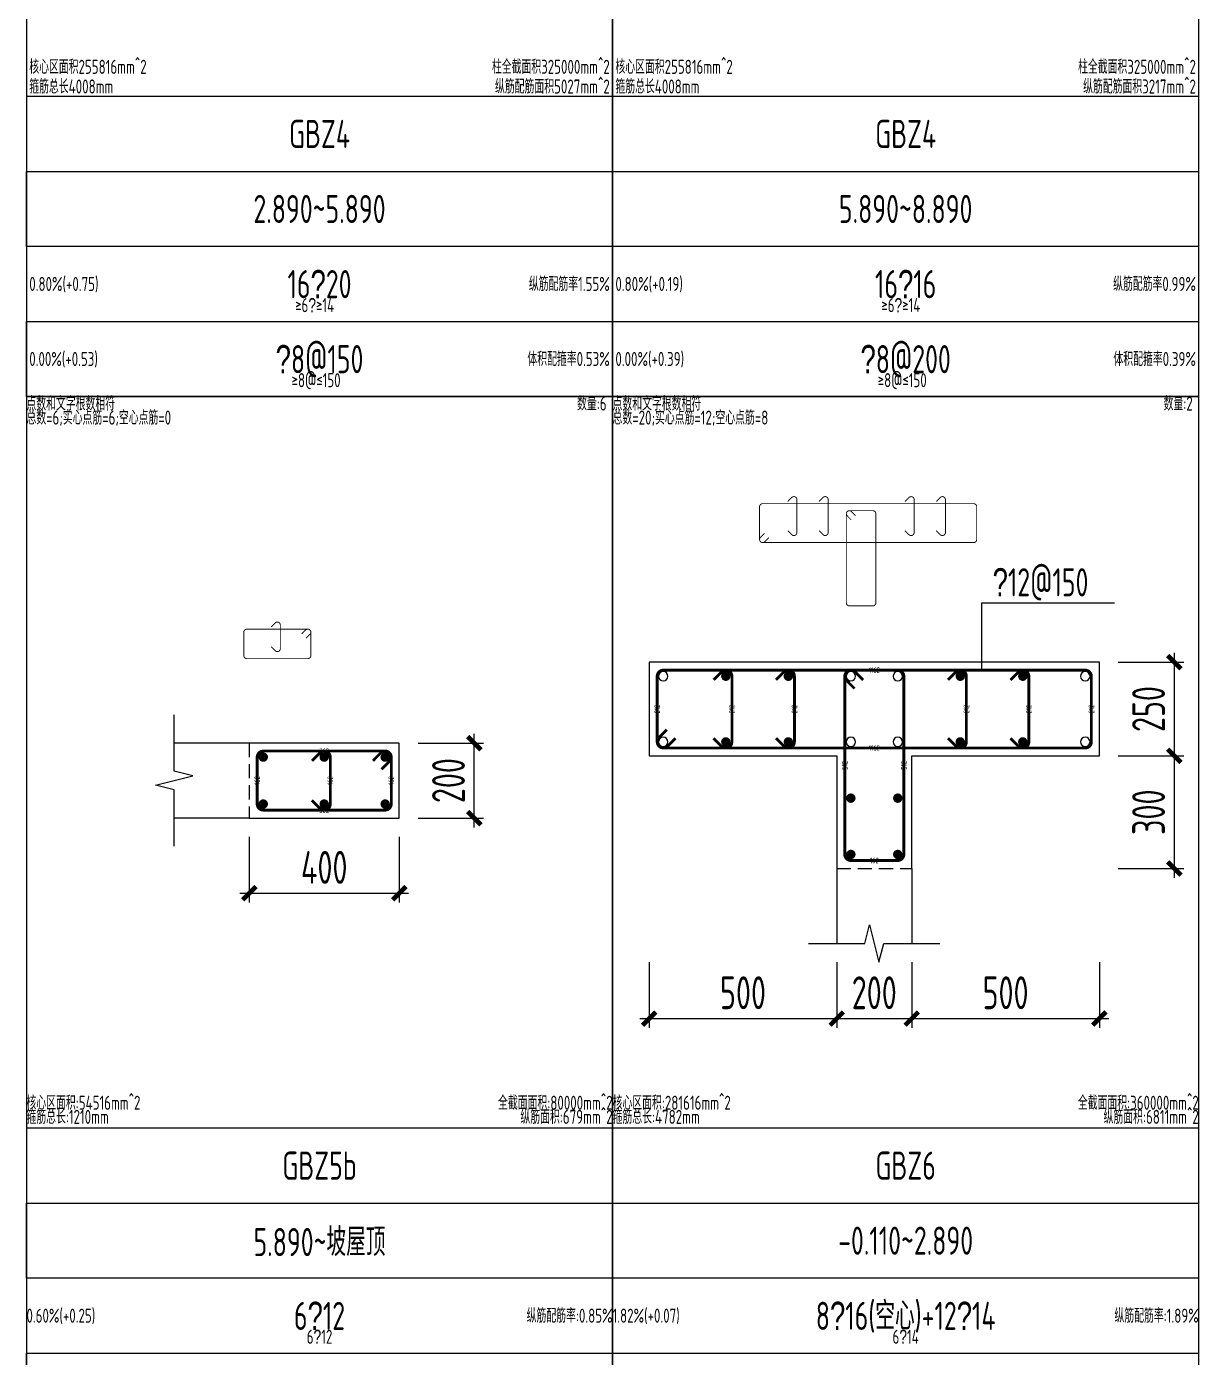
# Model space of a CAD drawing. Extents: x 154268 to 5133249, y -1832900 to 601179.
# Drawn here: x 565929 to 578424, y 555947 to 570135 of the extents above; entities that cross this region are included whole.
import ezdxf
from ezdxf.enums import TextEntityAlignment as Align

# ---------------------------------------------------------------- set-up
doc = ezdxf.new("R2010")
doc.units = 0
doc.header["$LTSCALE"] = 1000
doc.linetypes.add('DASHED', pattern=[0.75, 0.5, -0.25])
for name, color, linetype in [('TAB', 7, 'Continuous'), ('TAB_TEXT', 7, 'Continuous'), ('THIN', 7, 'Continuous'), ('WALL_DE', 7, 'Continuous'), ('WCOL_DE', 7, 'Continuous'), ('WCOL_DE_DIM', 3, 'Continuous'), ('WCOL_DE_REIND', 1, 'Continuous'), ('WCOL_DE_REINL', 1, 'Continuous'), ('墙单独标注', 1, 'Continuous')]:
    doc.layers.add(name, color=color, linetype=linetype)
for name, color, linetype, plot in [('墙柱归并数量', 8, 'Continuous', False), ('墙柱箍筋长度', 3, 'Continuous', False), ('墙柱配筋校核数据', 34, 'Continuous', False)]:
    doc.layers.add(name, color=color, linetype=linetype, plot=plot)
doc.styles.add('TSSD_Dimension', font='tssdeng.shx', dxfattribs={"width": 0.7, "bigfont": 'Hztxt.shx'})
doc.styles.add('TSSD_Label', font='tssdeng.shx', dxfattribs={"width": 0.7, "bigfont": 'hztxt.shx'})
doc.styles.add('tssd_rein', font='tssdeng.shx', dxfattribs={"width": 0.7, "bigfont": 'hztxt.shx'})
doc.dimstyles.new('TSSD_25_100_WCOLU_DIM', dxfattribs={"dimtxt": 350, "dimasz": 100, "dimexe": 100, "dimexo": 200, "dimgap": 100, "dimtad": 1, "dimdec": 0, "dimlfac": 0.25, "dimzin": 0, "dimdsep": 46, "dimtxsty": 'TSSD_Dimension', "dimblk": 'ARCHTICK', "dimcen": 0, "dimdle": 100, "dimclrt": 7, "dimadec": 0, "dimazin": 0, "dimtfac": 1, "dimtdec": 0, "dimtix": 1, "dimtmove": 2, "dimatfit": 3, "dimfxl": 1, "dimtolj": 1, "dimtzin": 0, "dimarcsym": 0})

# ---------------------------------------------------------------- blocks, each defined once
blk = doc.blocks.new('_ArchTick')
at = {"color": 0, "linetype": 'ByBlock', "const_width": 0.5}
blk.add_lwpolyline([(-0.71, -0.71), (0.71, 0.71)], dxfattribs=at)
blk = doc.blocks.new('*D3390')
at = {"layer": 'Defpoints', "color": 0, "transparency": 16777216}
for p in [(569903, 562496), (570703, 562496), (569903, 561696)]:
    blk.add_point(p, dxfattribs=at)
at = {"layer": 'WCOL_DE_DIM', "color": 0, "lineweight": -2, "transparency": 16777216}
for p, q in [((570703, 561596), (570703, 562596)), ((570103, 562496), (570803, 562496)), ((570103, 561696), (570803, 561696))]:
    blk.add_line(p, q, dxfattribs=at)
at = {"layer": 'WCOL_DE_DIM', "color": 0, "lineweight": -2, "transparency": 16777216, "xscale": 100, "yscale": 100, "zscale": 100}
for p, rotation in [((570703, 562496), 90), ((570703, 561696), 270)]:
    blk.add_blockref('_ArchTick', p, dxfattribs=dict(at, rotation=rotation))
at = {"layer": 'WCOL_DE_DIM', "color": 7, "transparency": 16777216, "insert": (570428, 562096), "char_height": 350, "attachment_point": 5, "rotation": 90, "style": 'TSSD_Dimension'}
blk.add_mtext('\\A1;200', dxfattribs=at)
blk = doc.blocks.new('*D3391')
at = {"layer": 'Defpoints', "color": 0, "transparency": 16777216}
for p in [(568303, 561696), (569903, 561696), (569903, 560896)]:
    blk.add_point(p, dxfattribs=at)
at = {"layer": 'WCOL_DE_DIM', "color": 0, "lineweight": -2, "transparency": 16777216}
for p, q in [((568303, 561496), (568303, 560796)), ((569903, 561496), (569903, 560796)), ((568203, 560896), (570003, 560896))]:
    blk.add_line(p, q, dxfattribs=at)
at = {"layer": 'WCOL_DE_DIM', "color": 0, "lineweight": -2, "transparency": 16777216, "xscale": 100, "yscale": 100, "zscale": 100, "rotation": 180}
blk.add_blockref('_ArchTick', (568303, 560896), dxfattribs=at)
at = {"layer": 'WCOL_DE_DIM', "color": 0, "lineweight": -2, "transparency": 16777216, "xscale": 100, "yscale": 100, "zscale": 100}
blk.add_blockref('_ArchTick', (569903, 560896), dxfattribs=at)
at = {"layer": 'WCOL_DE_DIM', "color": 7, "transparency": 16777216, "insert": (569103, 561171), "char_height": 350, "attachment_point": 5, "style": 'TSSD_Dimension'}
blk.add_mtext('\\A1;400', dxfattribs=at)
blk = doc.blocks.new('*D5167')
at = {"layer": 'Defpoints', "color": 0, "transparency": 16777216}
for p in [(577368, 562359), (578168, 562359), (577368, 561159)]:
    blk.add_point(p, dxfattribs=at)
at = {"layer": 'WCOL_DE_DIM', "color": 0, "lineweight": -2, "transparency": 16777216}
for p, q in [((578168, 561059), (578168, 562459)), ((577568, 562359), (578268, 562359)), ((577568, 561159), (578268, 561159))]:
    blk.add_line(p, q, dxfattribs=at)
at = {"layer": 'WCOL_DE_DIM', "color": 0, "lineweight": -2, "transparency": 16777216, "xscale": 100, "yscale": 100, "zscale": 100}
for p, rotation in [((578168, 562359), 90), ((578168, 561159), 270)]:
    blk.add_blockref('_ArchTick', p, dxfattribs=dict(at, rotation=rotation))
at = {"layer": 'WCOL_DE_DIM', "color": 7, "transparency": 16777216, "insert": (577893, 561759), "char_height": 350, "attachment_point": 5, "rotation": 90, "style": 'TSSD_Dimension'}
blk.add_mtext('\\A1;300', dxfattribs=at)
blk = doc.blocks.new('*D5168')
at = {"layer": 'Defpoints', "color": 0, "transparency": 16777216}
for p in [(577368, 563359), (578168, 563359), (577368, 562359)]:
    blk.add_point(p, dxfattribs=at)
at = {"layer": 'WCOL_DE_DIM', "color": 0, "lineweight": -2, "transparency": 16777216}
for p, q in [((578168, 562259), (578168, 563459)), ((577568, 563359), (578268, 563359)), ((577568, 562359), (578268, 562359))]:
    blk.add_line(p, q, dxfattribs=at)
at = {"layer": 'WCOL_DE_DIM', "color": 0, "lineweight": -2, "transparency": 16777216, "xscale": 100, "yscale": 100, "zscale": 100}
for p, rotation in [((578168, 563359), 90), ((578168, 562359), 270)]:
    blk.add_blockref('_ArchTick', p, dxfattribs=dict(at, rotation=rotation))
at = {"layer": 'WCOL_DE_DIM', "color": 7, "transparency": 16777216, "insert": (577893, 562859), "char_height": 350, "attachment_point": 5, "rotation": 90, "style": 'TSSD_Dimension'}
blk.add_mtext('\\A1;250', dxfattribs=at)
blk = doc.blocks.new('*D5169')
at = {"layer": 'Defpoints', "color": 0, "transparency": 16777216}
for p in [(572568, 560359), (574568, 560359), (574568, 559559)]:
    blk.add_point(p, dxfattribs=at)
at = {"layer": 'WCOL_DE_DIM', "color": 0, "lineweight": -2, "transparency": 16777216}
for p, q in [((572568, 560159), (572568, 559459)), ((574568, 560159), (574568, 559459)), ((572468, 559559), (574668, 559559))]:
    blk.add_line(p, q, dxfattribs=at)
at = {"layer": 'WCOL_DE_DIM', "color": 0, "lineweight": -2, "transparency": 16777216, "xscale": 100, "yscale": 100, "zscale": 100, "rotation": 180}
blk.add_blockref('_ArchTick', (572568, 559559), dxfattribs=at)
at = {"layer": 'WCOL_DE_DIM', "color": 0, "lineweight": -2, "transparency": 16777216, "xscale": 100, "yscale": 100, "zscale": 100}
blk.add_blockref('_ArchTick', (574568, 559559), dxfattribs=at)
at = {"layer": 'WCOL_DE_DIM', "color": 7, "transparency": 16777216, "insert": (573568, 559834), "char_height": 350, "attachment_point": 5, "style": 'TSSD_Dimension'}
blk.add_mtext('\\A1;500', dxfattribs=at)
blk = doc.blocks.new('*D5170')
at = {"layer": 'Defpoints', "color": 0, "transparency": 16777216}
for p in [(574568, 560359), (575368, 560359), (575368, 559559)]:
    blk.add_point(p, dxfattribs=at)
at = {"layer": 'WCOL_DE_DIM', "color": 0, "lineweight": -2, "transparency": 16777216}
for p, q in [((574568, 560159), (574568, 559459)), ((575368, 560159), (575368, 559459)), ((574468, 559559), (575468, 559559))]:
    blk.add_line(p, q, dxfattribs=at)
at = {"layer": 'WCOL_DE_DIM', "color": 0, "lineweight": -2, "transparency": 16777216, "xscale": 100, "yscale": 100, "zscale": 100, "rotation": 180}
blk.add_blockref('_ArchTick', (574568, 559559), dxfattribs=at)
at = {"layer": 'WCOL_DE_DIM', "color": 0, "lineweight": -2, "transparency": 16777216, "xscale": 100, "yscale": 100, "zscale": 100}
blk.add_blockref('_ArchTick', (575368, 559559), dxfattribs=at)
at = {"layer": 'WCOL_DE_DIM', "color": 7, "transparency": 16777216, "insert": (574968, 559834), "char_height": 350, "attachment_point": 5, "style": 'TSSD_Dimension'}
blk.add_mtext('\\A1;200', dxfattribs=at)
blk = doc.blocks.new('*D5171')
at = {"layer": 'Defpoints', "color": 0, "transparency": 16777216}
for p in [(575368, 560359), (577368, 560359), (577368, 559559)]:
    blk.add_point(p, dxfattribs=at)
at = {"layer": 'WCOL_DE_DIM', "color": 0, "lineweight": -2, "transparency": 16777216}
for p, q in [((575368, 560159), (575368, 559459)), ((577368, 560159), (577368, 559459)), ((575268, 559559), (577468, 559559))]:
    blk.add_line(p, q, dxfattribs=at)
at = {"layer": 'WCOL_DE_DIM', "color": 0, "lineweight": -2, "transparency": 16777216, "xscale": 100, "yscale": 100, "zscale": 100, "rotation": 180}
blk.add_blockref('_ArchTick', (575368, 559559), dxfattribs=at)
at = {"layer": 'WCOL_DE_DIM', "color": 0, "lineweight": -2, "transparency": 16777216, "xscale": 100, "yscale": 100, "zscale": 100}
blk.add_blockref('_ArchTick', (577368, 559559), dxfattribs=at)
at = {"layer": 'WCOL_DE_DIM', "color": 7, "transparency": 16777216, "insert": (576368, 559834), "char_height": 350, "attachment_point": 5, "style": 'TSSD_Dimension'}
blk.add_mtext('\\A1;500', dxfattribs=at)

msp = doc.modelspace()

# ---------------------------------------------------------------- linework, layer by layer
at = {"layer": 'TAB'}
for points in [[(565927.7, 566191.3), (572177.7, 566191.3), (572177.7, 577191.3), (565927.7, 577191.3), (565927.7, 566191.3), (565927.7, 566991.3), (572177.7, 566991.3), (572177.7, 567791.3), (565927.7, 567791.3), (565927.7, 568591.3), (572177.7, 568591.3), (572177.7, 569391.3), (565927.7, 569391.3)], [(572177.7, 566191.3), (578427.7, 566191.3), (578427.7, 577191.3), (572177.7, 577191.3), (572177.7, 566191.3), (572177.7, 566991.3), (578427.7, 566991.3), (578427.7, 567791.3), (572177.7, 567791.3), (572177.7, 568591.3), (578427.7, 568591.3), (578427.7, 569391.3), (572177.7, 569391.3)], [(565927.7, 555191.3), (572177.7, 555191.3), (572177.7, 566191.3), (565927.7, 566191.3), (565927.7, 555191.3), (565927.7, 555991.3), (572177.7, 555991.3), (572177.7, 556791.3), (565927.7, 556791.3), (565927.7, 557591.3), (572177.7, 557591.3), (572177.7, 558391.3), (565927.7, 558391.3)], [(572177.7, 555191.3), (578427.7, 555191.3), (578427.7, 566191.3), (572177.7, 566191.3), (572177.7, 555191.3), (572177.7, 555991.3), (578427.7, 555991.3), (578427.7, 556791.3), (572177.7, 556791.3), (572177.7, 557591.3), (578427.7, 557591.3), (578427.7, 558391.3), (572177.7, 558391.3)]]:
    msp.add_lwpolyline(points, dxfattribs=at)
at = {"layer": 'THIN'}
for points in [[(567502.7, 561396.3), (567502.7, 561996.3), (567302.7, 562046.3), (567702.7, 562146.3), (567502.7, 562196.3), (567502.7, 562796.3)], [(574268.4, 560358.8), (574868.4, 560358.8), (574918.4, 560558.8), (575018.4, 560158.8), (575068.4, 560358.8), (575668.4, 560358.8)]]:
    msp.add_lwpolyline(points, dxfattribs=at)
at = {"layer": 'WALL_DE'}
for p, q in [((577368.4, 563358.8), (572568.4, 563358.8)), ((572568.4, 563358.8), (572568.4, 562358.8)), ((577368.4, 562358.8), (577368.4, 563358.8)), ((568302.7, 562496.3), (567502.7, 562496.3)), ((569902.7, 562496.3), (568302.7, 562496.3)), ((569902.7, 561696.3), (569902.7, 562496.3)), ((572568.4, 562358.8), (574568.4, 562358.8)), ((574568.4, 562358.8), (574568.4, 561158.8)), ((575368.4, 561158.8), (575368.4, 562358.8)), ((575368.4, 562358.8), (577368.4, 562358.8)), ((568302.7, 561696.3), (567502.7, 561696.3)), ((568302.7, 561696.3), (569902.7, 561696.3)), ((574568.4, 561158.8), (574568.4, 560358.8)), ((575368.4, 561158.8), (575368.4, 560358.8))]:
    msp.add_line(p, q, dxfattribs=at)
at = {"layer": 'WCOL_DE', "linetype": 'DASHED', "ltscale": 0.3}
for points in [[(572568.4, 562358.8), (574568.4, 562358.8), (574568.4, 561158.8), (575368.4, 561158.8), (575368.4, 562358.8), (577368.4, 562358.8), (577368.4, 563358.8), (572568.4, 563358.8)], [(568302.7, 561696.3), (569902.7, 561696.3), (569902.7, 562496.3), (568302.7, 562496.3)]]:
    msp.add_lwpolyline(points, close=True, dxfattribs=at)
at = {"layer": 'WCOL_DE_REIND'}
for points in [[(572718.4, 563158.8, 1), (572718.4, 563258.8, 1), (572718.4, 563158.8, 1)], [(574718.4, 563158.8, 1), (574718.4, 563258.8, 1), (574718.4, 563158.8, 1)], [(575218.4, 563158.8, 1), (575218.4, 563258.8, 1), (575218.4, 563158.8, 1)], [(577218.4, 563158.8, 1), (577218.4, 563258.8, 1), (577218.4, 563158.8, 1)], [(572718.4, 562458.8, 1), (572718.4, 562558.8, 1), (572718.4, 562458.8, 1)], [(574718.4, 562458.8, 1), (574718.4, 562558.8, 1), (574718.4, 562458.8, 1)], [(575218.4, 562458.8, 1), (575218.4, 562558.8, 1), (575218.4, 562458.8, 1)], [(577218.4, 562458.8, 1), (577218.4, 562558.8, 1), (577218.4, 562458.8, 1)]]:
    msp.add_lwpolyline(points, format="xyb", dxfattribs=at)
at = {"layer": 'WCOL_DE_REIND', "const_width": 50}
for points in [[(573385.1, 563183.8, 1), (573385.1, 563233.8, 1), (573385.1, 563183.8, 1)], [(574051.8, 563183.8, 1), (574051.8, 563233.8, 1), (574051.8, 563183.8, 1)], [(575885.1, 563183.8, 1), (575885.1, 563233.8, 1), (575885.1, 563183.8, 1)], [(576551.8, 563183.8, 1), (576551.8, 563233.8, 1), (576551.8, 563183.8, 1)], [(573385.1, 562483.8, 1), (573385.1, 562533.8, 1), (573385.1, 562483.8, 1)], [(574051.8, 562483.8, 1), (574051.8, 562533.8, 1), (574051.8, 562483.8, 1)], [(575885.1, 562483.8, 1), (575885.1, 562533.8, 1), (575885.1, 562483.8, 1)], [(576551.8, 562483.8, 1), (576551.8, 562533.8, 1), (576551.8, 562483.8, 1)], [(568452.7, 562321.3, 1), (568452.7, 562371.3, 1), (568452.7, 562321.3, 1)], [(569102.7, 562321.3, 1), (569102.7, 562371.3, 1), (569102.7, 562321.3, 1)], [(569752.7, 562321.3, 1), (569752.7, 562371.3, 1), (569752.7, 562321.3, 1)], [(568452.7, 561821.3, 1), (568452.7, 561871.3, 1), (568452.7, 561821.3, 1)], [(569102.7, 561821.3, 1), (569102.7, 561871.3, 1), (569102.7, 561821.3, 1)], [(569752.7, 561821.3, 1), (569752.7, 561871.3, 1), (569752.7, 561821.3, 1)], [(574718.4, 561883.8, 1), (574718.4, 561933.8, 1), (574718.4, 561883.8, 1)], [(575218.4, 561883.8, 1), (575218.4, 561933.8, 1), (575218.4, 561883.8, 1)], [(574718.4, 561283.8, 1), (574718.4, 561333.8, 1), (574718.4, 561283.8, 1)], [(575218.4, 561283.8, 1), (575218.4, 561333.8, 1), (575218.4, 561283.8, 1)]]:
    msp.add_lwpolyline(points, format="xyb", dxfattribs=at)
at = {"layer": 'WCOL_DE_REINL'}
for points, const_width in [([(574045.6, 564760.8), (574088.1, 564718.3, 0.6681786), (574143.5, 564741.3), (574143.5, 565091.3, 0.6681786), (574088.1, 565114.3), (574045.6, 565071.9)], 10), ([(574379, 564760.8), (574421.4, 564718.3, 0.6681786), (574476.9, 564741.3), (574476.9, 565091.3, 0.6681786), (574421.4, 565114.3), (574379, 565071.9)], 10), ([(575295.6, 564760.8), (575338.1, 564718.3, 0.6681786), (575393.5, 564741.3), (575393.5, 565091.3, 0.6681786), (575338.1, 565114.3), (575295.6, 565071.9)], 10), ([(575629, 564760.8), (575671.4, 564718.3, 0.6681786), (575726.9, 564741.3), (575726.9, 565091.3, 0.6681786), (575671.4, 565114.3), (575629, 565071.9)], 10), ([(573843.1, 564685.8), (573800.7, 564643.3, -0.6681786), (573745.2, 564666.3), (573745.2, 565016.3, -0.4142136), (573777.7, 565048.8), (576027.7, 565048.8, -0.4142136), (576060.2, 565016.3), (576060.2, 564666.3, -0.4142136), (576027.7, 564633.8), (573777.7, 564633.8, -0.6681786), (573754.7, 564689.3), (573797.1, 564731.7)], 10), ([(574722.1, 564875.9), (574679.7, 564918.3, -0.6681786), (574702.7, 564973.8), (574952.7, 564973.8, -0.4142136), (574985.2, 564941.3), (574985.2, 563991.3, -0.4142136), (574952.7, 563958.8), (574702.7, 563958.8, -0.4142136), (574670.2, 563991.3), (574670.2, 564941.3, -0.6681786), (574725.7, 564964.3), (574768.1, 564921.9)], 10), ([(568862.3, 563659.4), (568904.7, 563701.8, -0.6681786), (568960.2, 563678.8), (568960.2, 563428.8, -0.4142136), (568927.7, 563396.3), (568277.7, 563396.3, -0.4142136), (568245.2, 563428.8), (568245.2, 563678.8, -0.4142136), (568277.7, 563711.3), (568927.7, 563711.3, -0.6681786), (568950.7, 563655.8), (568908.3, 563613.4)], 10), ([(568537.3, 563523.3), (568579.7, 563480.8, 0.6681786), (568635.2, 563503.8), (568635.2, 563753.8, 0.6681786), (568579.7, 563776.8), (568537.3, 563734.4)], 10), ([(572849.3, 562547.7), (572764.4, 562462.9, -0.6681786), (572653.4, 562508.8), (572653.4, 563208.8, -0.4142136), (572718.4, 563273.8), (577218.4, 563273.8, -0.4142136), (577283.4, 563208.8), (577283.4, 562508.8, -0.4142136), (577218.4, 562443.8), (572718.4, 562443.8, -0.6681786), (572672.5, 562554.8), (572757.3, 562639.6)], 30), ([(574757.3, 563078), (574672.5, 563162.9, -0.6681786), (574718.4, 563273.8), (575218.4, 563273.8, -0.4142136), (575283.4, 563208.8), (575283.4, 561308.8, -0.4142136), (575218.4, 561243.8), (574718.4, 561243.8, -0.4142136), (574653.4, 561308.8), (574653.4, 563208.8, -0.6681786), (574764.4, 563254.8), (574849.3, 563169.9)], 30), ([(569621.9, 562307.4), (569706.7, 562392.3, -0.6681786), (569817.7, 562346.3), (569817.7, 561846.3, -0.4142136), (569752.7, 561781.3), (568452.7, 561781.3, -0.4142136), (568387.7, 561846.3), (568387.7, 562346.3, -0.4142136), (568452.7, 562411.3), (569752.7, 562411.3, -0.6681786), (569798.7, 562300.4), (569713.8, 562215.5)], 30)]:
    msp.add_lwpolyline(points, format="xyb", dxfattribs=dict(at, const_width=const_width))
at = {"layer": 'WCOL_DE_REINL', "color": 6, "const_width": 30}
for points in [[(573254.3, 562547.7), (573339.2, 562462.9, 0.6681786), (573450.1, 562508.8), (573450.1, 563208.8, 0.6681786), (573339.2, 563254.8), (573254.3, 563169.9)], [(573921, 562547.7), (574005.8, 562462.9, 0.6681786), (574116.8, 562508.8), (574116.8, 563208.8, 0.6681786), (574005.8, 563254.8), (573921, 563169.9)], [(575754.3, 562547.7), (575839.2, 562462.9, 0.6681786), (575950.1, 562508.8), (575950.1, 563208.8, 0.6681786), (575839.2, 563254.8), (575754.3, 563169.9)], [(576421, 562547.7), (576505.8, 562462.9, 0.6681786), (576616.8, 562508.8), (576616.8, 563208.8, 0.6681786), (576505.8, 563254.8), (576421, 563169.9)], [(568971.9, 561885.2), (569056.7, 561800.4, 0.6681786), (569167.7, 561846.3), (569167.7, 562346.3, 0.6681786), (569056.7, 562392.3), (568971.9, 562307.4)]]:
    msp.add_lwpolyline(points, format="xyb", dxfattribs=at)
at = {"layer": '墙单独标注'}
msp.add_line((576110.7, 563987.3), (576110.7, 563273.8), dxfattribs=at)
msp.add_lwpolyline([(577528.8, 563987.3), (576110.7, 563987.3)], dxfattribs=at)

# ---------------------------------------------------------------- texts
at = {"layer": 'TAB_TEXT', "style": 'TSSD_Label', "width": 0.7}
for s, p in [('GBZ4', (569052.7, 568991.3)), ('GBZ4', (575302.7, 568991.3)), ('2.890~5.890', (569052.7, 568191.3)), ('5.890~8.890', (575302.7, 568191.3)), ('16\ue53220', (569052.7, 567391.3)), ('16\ue53216', (575302.7, 567391.3)), ('\ue5328@150', (569052.7, 566591.3)), ('\ue5328@200', (575302.7, 566591.3)), ('GBZ5b', (569052.7, 557991.3)), ('GBZ6', (575302.7, 557991.3)), ('5.890~坡屋顶', (569052.7, 557191.3)), ('-0.110~2.890', (575302.7, 557191.3)), ('6\ue53212', (569052.7, 556391.3)), ('8\ue53216(空心)+12\ue53214', (575302.7, 556391.3))]:
    msp.add_text(s, height=300, dxfattribs=at).set_placement(p, align=Align.MIDDLE)
at = {"layer": '墙单独标注', "style": 'TSSD_Label', "width": 0.7}
msp.add_text('\ue53212@150', height=300, dxfattribs=at).set_placement((576740.7, 564212.2), align=Align.MIDDLE)
at = {"layer": '墙柱归并数量', "style": 'TSSD_Label', "width": 0.7}
for s, p in [('数量:6 ', (572177.7, 566191.3)), ('数量:2 ', (578427.7, 566191.3)), ('数量:2 ', (578427.7, 566191.3))]:
    msp.add_text(s, height=150, dxfattribs=at).set_placement(p, align=Align.TOP_RIGHT)
at = {"layer": '墙柱箍筋长度', "style": 'TSSD_Label', "width": 0.7}
for s, p in [('1162', (574968.4, 563273.8)), ('362', (569102.7, 562411.3)), ('1162', (574968.4, 562443.8)), ('362', (569102.7, 561781.3)), ('162', (574968.4, 561243.8))]:
    msp.add_text(s, height=60, dxfattribs=at).set_placement(p, align=Align.MIDDLE_CENTER)
for s, p in [('212', (572653.4, 562858.8)), ('212', (573450.1, 562858.8)), ('212', (574116.8, 562858.8)), ('212', (575950.1, 562858.8)), ('212', (576616.8, 562858.8)), ('212', (577283.4, 562858.8)), ('512', (574653.4, 562258.8)), ('512', (575283.4, 562258.8)), ('162', (568387.7, 562096.3)), ('162', (569167.7, 562096.3)), ('162', (569817.7, 562096.3))]:
    msp.add_text(s, height=60, rotation=90, dxfattribs=at).set_placement(p, align=Align.MIDDLE_CENTER)
at = {"layer": '墙柱配筋校核数据', "width": 0.7}
for s, style, p in [('核心区面积255816mm^ 2', 'tssd_rein', (565957.7, 569706.3)), ('核心区面积255816mm^ 2', 'tssd_rein', (572207.7, 569706.3)), ('箍筋总长4008mm', 'tssd_rein', (565957.7, 569496.3)), ('箍筋总长4008mm', 'tssd_rein', (572207.7, 569496.3)), ('0.80%(+0.75)', 'tssd_rein', (565957.7, 567391.3)), ('0.80%(+0.19)', 'tssd_rein', (572207.7, 567391.3)), ('0.00%(+0.53)', 'tssd_rein', (565957.7, 566591.3)), ('0.00%(+0.39)', 'tssd_rein', (572207.7, 566591.3)), ('0.60%(+0.25)', 'TSSD_Label', (565927.7, 556391.3)), ('1.82%(+0.07)', 'TSSD_Label', (572177.7, 556391.3))]:
    msp.add_text(s, height=150, dxfattribs=dict(at, style=style)).set_placement(p, align=Align.MIDDLE_LEFT)
for s, style, p in [('柱全截面积325000mm^ 2', 'tssd_rein', (572147.7, 569706.3)), ('柱全截面积325000mm^ 2', 'tssd_rein', (578397.7, 569706.3)), ('纵筋配筋面积5027mm^ 2', 'tssd_rein', (572147.7, 569496.3)), ('纵筋配筋面积3217mm^ 2', 'tssd_rein', (578397.7, 569496.3)), ('纵筋配筋率1.55%', 'tssd_rein', (572147.7, 567391.3)), ('纵筋配筋率0.99%', 'tssd_rein', (578397.7, 567391.3)), ('体积配箍率0.53%', 'tssd_rein', (572147.7, 566591.3)), ('体积配箍率0.39%', 'tssd_rein', (578397.7, 566591.3)), ('纵筋配筋率:0.85%', 'TSSD_Label', (572177.7, 556391.3)), ('纵筋配筋率:1.89%', 'TSSD_Label', (578427.7, 556391.3))]:
    msp.add_text(s, height=150, dxfattribs=dict(at, style=style)).set_placement(p, align=Align.MIDDLE_RIGHT)
at = {"layer": '墙柱配筋校核数据', "color": 34, "style": 'tssd_rein', "width": 0.7}
for s, p in [('≥6\ue532≥14', (568793.1, 567090.2)), ('≥6\ue532≥14', (575043.1, 567090.2)), ('≥8@≤150', (568754.8, 566290.2))]:
    msp.add_text(s, height=150, dxfattribs=at).set_placement(p)
at = {"layer": '墙柱配筋校核数据', "color": 1, "style": 'tssd_rein', "width": 0.7}
msp.add_text('≥8@≤150', height=150, dxfattribs=at).set_placement((575004.8, 566290.2))
at = {"layer": '墙柱配筋校核数据', "style": 'TSSD_Label', "width": 0.7}
for s, p in [('点数和文字根数相符', (565927.7, 566191.3)), ('点数和文字根数相符', (572177.7, 566191.3)), ('点数和文字根数相符', (572177.7, 566191.3)), ('总数=6;实心点筋=6;空心点筋=0', (565927.7, 566041.3)), ('总数=20;实心点筋=12;空心点筋=8', (572177.7, 566041.3))]:
    msp.add_text(s, height=150, dxfattribs=at).set_placement(p, align=Align.TOP_LEFT)
for s, p in [('核心区面积:54516mm^ 2', (565927.7, 558541.3)), ('核心区面积:281616mm^ 2', (572177.7, 558541.3)), ('箍筋总长:1210mm', (565927.7, 558391.3)), ('箍筋总长:4782mm', (572177.7, 558391.3))]:
    msp.add_text(s, height=150, dxfattribs=at).set_placement(p, align=Align.BOTTOM_LEFT)
for s, p in [('全截面面积:80000mm^ 2', (572177.7, 558541.3)), ('全截面面积:360000mm^ 2', (578427.7, 558541.3)), ('纵筋面积:679mm^ 2', (572177.7, 558391.3)), ('纵筋面积:6811mm^ 2', (578427.7, 558391.3))]:
    msp.add_text(s, height=150, dxfattribs=at).set_placement(p, align=Align.BOTTOM_RIGHT)
for s, p in [('6\ue53212', (569052.7, 556166.3)), ('6\ue53214', (575302.7, 556166.3))]:
    msp.add_text(s, height=150, dxfattribs=at).set_placement(p, align=Align.MIDDLE_CENTER)

# ---------------------------------------------------------------- dimensions: what is measured, and where the dimension line sits
at = {"layer": 'WCOL_DE_DIM'}
for base, p1, p2, picture, middle in [((578168.4, 563358.8), (577368.4, 562358.8), (577368.4, 563358.8), '*D5168', (577893.4, 562858.8)), ((570702.7, 562496.3), (569902.7, 561696.3), (569902.7, 562496.3), '*D3390', (570427.7, 562096.3)), ((578168.4, 562358.8), (577368.4, 561158.8), (577368.4, 562358.8), '*D5167', (577893.4, 561758.8))]:
    dim = msp.add_linear_dim(base=base, p1=p1, p2=p2, angle=90, dimstyle='TSSD_25_100_WCOLU_DIM', dxfattribs=at)
    dim.commit()
    dim.dimension.update_dxf_attribs({"geometry": picture, "text_midpoint": middle})
for base, p1, p2, picture, middle in [((569902.7, 560896.3), (568302.7, 561696.3), (569902.7, 561696.3), '*D3391', (569102.7, 561171.3)), ((574568.4, 559558.8), (572568.4, 560358.8), (574568.4, 560358.8), '*D5169', (573568.4, 559833.8)), ((575368.4, 559558.8), (574568.4, 560358.8), (575368.4, 560358.8), '*D5170', (574968.4, 559833.8)), ((577368.4, 559558.8), (575368.4, 560358.8), (577368.4, 560358.8), '*D5171', (576368.4, 559833.8))]:
    dim = msp.add_linear_dim(base=base, p1=p1, p2=p2, dimstyle='TSSD_25_100_WCOLU_DIM', dxfattribs=at)
    dim.commit()
    dim.dimension.update_dxf_attribs({"geometry": picture, "text_midpoint": middle})

doc.saveas('drawing.dxf')
